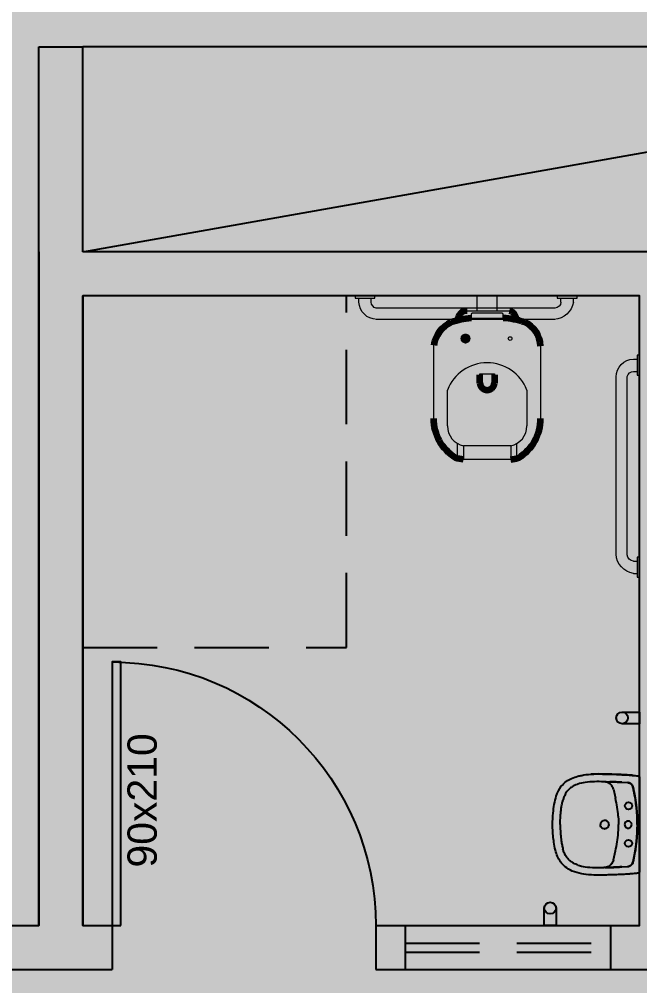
# Model space of a CAD drawing. Header units: centimetres. Extents: x 0 to 1099704, y -139216 to 99734.
# Drawn here: x 854722.1 to 854933.8, y 11977.5 to 12307.4 of the extents above; entities that cross this region are included whole.
import ezdxf
from ezdxf.enums import TextEntityAlignment as Align

# ---------------------------------------------------------------- set-up
doc = ezdxf.new("R2010")
doc.units = ezdxf.units.CM
doc.header["$LTSCALE"] = 4
doc.linetypes.add('DASHED2', pattern=[9.525, 6.35, -3.175])
for name, color, linetype in [('0.1', 1, 'Continuous'), ('0.2', 2, 'Continuous'), ('0.4', 4, 'Continuous'), ('0.6', 6, 'Continuous'), ('02-CONT', 2, 'Continuous'), ('08', 8, 'Continuous'), ('PDF1_PH - Metal', 253, 'Continuous'), ('PROJEÇÕES', 1, 'DASHED2')]:
    doc.layers.add(name, color=color, linetype=linetype)
doc.layers.add('PDF1_PH - Alv Construir', color=6, linetype='Continuous', lineweight=40)
doc.styles.add('2mm 1-50', font='arial.ttf', dxfattribs={"height": 0.1})

# ---------------------------------------------------------------- blocks, each defined once
blk = doc.blocks.new('Barra 3')
at = {"layer": 'PDF1_PH - Metal', "lineweight": 9}
for points in [[(19245.14, 25719.84), (19252, 25719.84), (19252, 25718.98), (19245.14, 25718.98)], [(19315, 25719.84), (19321.85, 25719.84), (19321.85, 25718.98), (19315, 25718.98)]]:
    blk.add_lwpolyline(points, close=True, dxfattribs=at)
for points in [[(19246.43, 25717.69), (19246.43, 25718.98)], [(19250.71, 25717.69), (19250.71, 25718.98)], [(19316.28, 25717.69), (19316.28, 25718.98)], [(19320.57, 25717.69), (19320.57, 25718.98)], [(19252.86, 25715.55), (19314.57, 25715.55)], [(19252.86, 25711.69), (19314.57, 25711.69)]]:
    blk.add_lwpolyline(points, dxfattribs=at)
for centre, radius, start, end in [((19253.42, 25718.76), 7.08, 188.6936, 267.1299), ((19253.01, 25717.84), 2.3, 183.7735, 266.2236), ((19314.35, 25717.92), 6.22, 270.0361, 357.9477), ((19314, 25717.77), 2.29, 284.5016, 358.1815)]:
    blk.add_arc(centre, radius, start, end, dxfattribs=at)
blk = doc.blocks.new('bacia sanit')
at = {"layer": 'PDF1_PH - Metal', "lineweight": 9}
for points in [[(16873.71, 24771.42), (16899, 24771.42)], [(16889.14, 24766.71), (16889.57, 24766.71), (16890, 24766.71), (16890.43, 24766.71), (16890.85, 24766.71), (16899.43, 24766.71), (16899.85, 24766.71), (16900.28, 24766.71), (16900.71, 24766.71), (16901.14, 24766.71), (16901.57, 24766.71)], [(16912.79, 24763.28), (16907.67, 24763.28)], [(16861.71, 24745.85), (16861.71, 24746.14), (16861.71, 24759.85), (16861.71, 24760.71)], [(16863, 24747.42), (16863, 24747.42), (16863.43, 24747.42), (16863.85, 24747.42), (16864.28, 24747.42), (16864.28, 24753), (16864.28, 24758.57), (16863.85, 24758.57), (16863.43, 24758.57), (16863, 24758.57)], [(16908.43, 24761.14), (16912.71, 24761.14), (16913.14, 24761.14)], [(16908.43, 24761.14), (16908.43, 24760.71), (16908.43, 24760.28), (16908.43, 24759.85), (16908.43, 24759.42), (16908.43, 24758.99), (16908.43, 24758.57), (16908.43, 24758.14), (16908.43, 24757.71), (16908.43, 24757.28), (16908.43, 24756.85), (16908.43, 24756.42)], [(16913.14, 24761.14), (16913.14, 24760.71), (16913.14, 24760.28), (16913.14, 24759.85), (16913.14, 24759.42), (16913.14, 24758.99), (16913.14, 24758.57), (16913.14, 24758.14), (16913.14, 24757.71), (16913.14, 24757.28), (16913.14, 24756.85), (16913.14, 24756.42), (16913.14, 24756), (16913.14, 24755.57), (16913.14, 24755.14), (16913.14, 24754.71), (16913.14, 24754.28), (16913.14, 24753.85), (16913.14, 24753.42), (16913.14, 24753), (16913.14, 24752.57), (16913.14, 24752.14), (16913.14, 24751.71), (16913.14, 24751.28), (16913.14, 24750.85), (16913.14, 24750.42), (16913.14, 24750), (16913.14, 24749.57), (16913.14, 24749.14), (16913.14, 24748.71), (16913.14, 24748.28), (16913.14, 24747.85), (16913.14, 24747.42), (16913.14, 24747), (16913.14, 24746.57), (16913.14, 24746.14), (16913.14, 24745.71), (16913.14, 24745.28), (16913.14, 24744.85)], [(16861.71, 24756.42), (16856.57, 24756.42)], [(16862.57, 24758.14), (16862.57, 24757.71), (16862.57, 24757.28), (16862.57, 24748.71), (16862.57, 24748.28), (16862.57, 24747.85)], [(16884.43, 24750.42), (16884, 24750.42), (16883.57, 24750.42), (16883.57, 24750.85), (16883.57, 24751.28), (16883.57, 24751.71), (16883.57, 24752.14), (16883.57, 24752.57), (16883.57, 24753), (16883.57, 24753.42), (16883.57, 24753.85), (16883.57, 24754.28), (16883.57, 24754.71), (16883.57, 24755.14), (16883.57, 24755.57), (16884, 24755.57), (16884, 24755.57)], [(16908.43, 24756.42), (16908.43, 24756), (16908.43, 24755.57), (16908.43, 24755.14), (16908.43, 24754.71), (16908.43, 24754.28), (16908.43, 24753.85), (16908.43, 24753.42), (16908.43, 24753), (16908.43, 24752.57), (16908.43, 24752.14), (16908.43, 24751.71), (16908.43, 24751.28), (16908.43, 24750.85), (16908.43, 24750)], [(16861.71, 24749.57), (16856.57, 24749.57)], [(16908.43, 24750), (16908.43, 24749.57), (16908.43, 24749.14), (16908.43, 24748.71), (16908.43, 24748.28), (16908.43, 24747.85), (16908.43, 24747.42), (16908.43, 24747), (16908.43, 24746.57), (16908.43, 24746.14), (16908.43, 24745.71), (16908.43, 24745.28), (16908.43, 24744.85)], [(16908.43, 24744.85), (16912.71, 24744.85), (16913.14, 24744.85)], [(16908.43, 24744.85), (16912.71, 24744.85), (16913.14, 24744.85)], [(16912.79, 24742.71), (16907.61, 24742.71)], [(16901.57, 24739.28), (16901.14, 24739.28), (16900.71, 24739.28), (16900.28, 24739.28), (16899.43, 24739.28), (16890.85, 24739.28), (16890.43, 24739.28), (16890, 24739.28), (16889.57, 24739.28), (16889.14, 24739.28)], [(16899, 24734.57), (16873.71, 24734.57)]]:
    blk.add_lwpolyline(points, dxfattribs=at)
at = {"layer": 'PDF1_PH - Metal', "lineweight": 211}
for points in [[(16913.14, 24761.14, 0.086524), (16912.56, 24763.93, 0.264906), (16899, 24771.42)], [(16913.14, 24744.85, -0.086524), (16912.56, 24742.06, -0.264906), (16899, 24734.57)]]:
    blk.add_lwpolyline(points, format="xyb", dxfattribs=at)
blk.add_lwpolyline([(16889.14, 24753), (16889.14, 24753), (16889.14, 24753)], dxfattribs=at)
at = {"layer": 'PDF1_PH - Metal', "lineweight": 9}
blk.add_circle((16871.35, 24760.92), 0.643, dxfattribs=at)
at = {"layer": 'PDF1_PH - Metal', "lineweight": 211}
blk.add_circle((16871.35, 24745.5), 0.643, dxfattribs=at)
for centre, radius, start, end in [((16873.98, 24762.47), 8.95, 90.3217, 157.8056), ((16890.78, 24757.22), 26.53, 161.0139, 177.0973), ((16864.8, 24759.86), 3.2, 88.1661, 164.6032), ((16885.38, 26015.07), 1259.51, 269.93472, 270.06528), ((16886.55, 24753), 2.59, 275.8679, 84.1321), ((16885.38, 23700.83), 1049.59, 89.92167, 90.07833), ((16864.77, 24745.99), 3.06, 177.2926, 274.2593), ((16892.2, 24749.58), 28, 184.427, 198.8013), ((16875.2, 24744.92), 10.46, 204.627, 261.8049)]:
    blk.add_arc(centre, radius, start, end, dxfattribs=at)
at = {"layer": 'PDF1_PH - Metal', "lineweight": 9}
for centre, radius, start, end in [((16894.4, 24753), 14.69, 110.9822, 249.0178), ((16901.65, 24759.8), 6.91, 11.172, 90.6439), ((16863, 24758.14), 0.429, 90, 180), ((16863, 24747.85), 0.429, 180, 270), ((16901.65, 24746.19), 6.91, 269.3561, 348.828)]:
    blk.add_arc(centre, radius, start, end, dxfattribs=at)
blk = doc.blocks.new('L.51_P')
at = {"layer": '08'}
for p, q in [((-249.5, 0), (-249.2, 0)), ((-249.2, 0), (249.2, 0)), ((249.5, 0), (249.2, 0)), ((-262.3, -36.3), (-262.3, -36.3)), ((-259.4, -8.7), (-259.4, -8.7)), ((-161.4, -27.5), (-161.4, -27.5)), ((0, -12.3), (0, -12.4)), ((161.4, -27.5), (161.4, -27.5)), ((259.4, -8.7), (259.4, -8.7)), ((262.3, -36.3), (262.3, -36.3)), ((-225.5, -94.9), (-223.9, -63.4)), ((-225.5, -95), (-223.8, -63.4)), ((-225.5, -94.9), (-225.5, -95)), ((225.5, -95), (223.8, -63.4)), ((225.5, -94.9), (223.9, -63.4)), ((225.5, -94.9), (225.5, -95)), ((-188.7, -139.6), (-140.3, -128.7)), ((188.7, -139.6), (140.3, -128.7)), ((-268.7, -260), (-268.7, -260)), ((268.7, -260), (268.7, -260)), ((-215.8, -329.2), (-215.8, -329.2)), ((215.8, -329.2), (215.8, -329.2))]:
    blk.add_line(p, q, dxfattribs=at)
at = {"layer": '08', "ltscale": 27.502596}
for centre in [(-100, -59.3), (100, -59.3)]:
    blk.add_circle(centre, 19, dxfattribs=at)
at = {"layer": '08'}
for centre, radius, start, end in [((0, -61.4), 19, 90, 270), ((0, -61.4), 19, 270, 90), ((10.4, -799.9), 687.9, 94.616, 102.655), ((-10.4, -799.9), 687.9, 77.345, 85.384)]:
    blk.add_arc(centre, radius, start, end, dxfattribs=at)
for centre, major_axis, ratio, start_param, end_param in [((-178.1, -186.8), (-49.3, 11.1), 0.999971, 0.133525, 0.210872), ((-237.8, -179.3), (-7.5, 6.62), 0.993745, 3.733046, 3.862859), ((-237.3, -179.3), (8.41, 5.42), 0.98852, 5.563301, 5.699979), ((0.3, -186.9), (-22.7, 2), 0.992499, 0.072609, 0.200275), ((0.1, -186.7), (-22.5, 0.5), 0.991671, 5.253548, 5.29957), ((0.1, -186.7), (-22.5, 0.9), 0.992169, 5.255337, 5.27196), ((-0.1, -186.7), (22.5, 0.9), 0.992169, 1.011226, 1.027848), ((-0.1, -186.7), (22.5, 0.5), 0.991671, 0.983616, 1.029637), ((-0.3, -186.9), (22.7, 2), 0.992499, 6.08291, 6.210576), ((178.1, -186.8), (49.3, 11.1), 0.999971, 6.072313, 6.14966)]:
    blk.add_ellipse(centre, major_axis=major_axis, ratio=ratio, start_param=start_param, end_param=end_param, dxfattribs=at)
for points, degree, knots in [([(-259.4, -8.7), (-259.3, -7.8), (-259, -6.9), (-258.3, -5.1), (-257.7, -4.1), (-256.2, -2.5), (-255.4, -1.8), (-253.5, -0.8), (-252.5, -0.4), (-250.8, -0.1), (-250.2, 0), (-249.5, 0)], 3, [0, 0, 0, 0, 0.279228, 0.279228, 0.609743, 0.609743, 0.933753, 0.933753, 1.252428, 1.252428, 1.448625, 1.448625, 1.448625, 1.448625]), ([(249.5, 0), (250.6, 0), (251.7, -0.2), (253.6, -0.8), (254.6, -1.3), (256.3, -2.6), (257, -3.3), (258.2, -5), (258.7, -6), (259.2, -7.6), (259.3, -8.1), (259.4, -8.7)], 3, [0, 0, 0, 0, 0.317814, 0.317814, 0.630623, 0.630623, 0.946539, 0.946539, 1.267049, 1.267049, 1.448529, 1.448529, 1.448529, 1.448529]), ([(-268.7, -260), (-270, -239.4), (-270, -218.7), (-269.2, -173.2), (-268.3, -148.4), (-266.7, -104.4), (-265.8, -85.1), (-264.2, -59.8), (-263.8, -53.8), (-263.2, -46.3), (-263.1, -44.8), (-262.8, -41.8), (-262.7, -40.4), (-262.5, -38.5), (-262.4, -37.8), (-262.4, -37), (-262.3, -36.8), (-262.3, -36.4), (-262.3, -36.3), (-262.3, -36.2), (-262.3, -36.2), (-262.3, -36.2)], 3, [0, 0, 0, 0, 6.207574, 6.207574, 13.657131, 13.657131, 19.458927, 19.458927, 21.24929, 21.24929, 21.72619, 21.72619, 22.164181, 22.164181, 22.393053, 22.393053, 22.550017, 22.550017, 22.706555, 22.706555, 22.800287, 22.800287, 22.800287, 22.800287]), ([(-262.3, -36.3), (-262.3, -36.5), (-262.3, -36.7), (-262.4, -36.9), (-262.6, -39.7), (-262.8, -42.6), (-263.1, -45.4), (-263.2, -47), (-263.3, -48.4), (-263.4, -50), (-263.6, -53.1), (-263.9, -56.1), (-264.1, -59.1), (-264.8, -69.8), (-265.4, -80.4), (-265.9, -91), (-266.4, -101.6), (-266.9, -112.2), (-267.3, -122.8), (-267.4, -125.4), (-267.5, -128), (-267.6, -130.6), (-267.7, -133.2), (-267.8, -135.8), (-267.9, -138.4), (-268.4, -151.9), (-268.8, -165.6), (-269.2, -179.3), (-269.3, -183.4), (-269.4, -187.6), (-269.5, -191.7), (-269.5, -195.7), (-269.6, -199.6), (-269.7, -203.5), (-269.9, -221.4), (-269.9, -239.3), (-268.9, -257.2), (-268.8, -258.1), (-268.7, -259.1), (-268.7, -260)], 3, [171.986581, 171.986581, 171.986581, 171.986581, 172.747492, 172.747492, 172.747492, 184.841953, 184.841953, 184.841953, 191.474069, 191.474069, 191.474069, 204.41633, 204.41633, 204.41633, 249.640497, 249.640497, 249.640497, 294.864664, 294.864664, 294.864664, 305.912278, 305.912278, 305.912278, 316.959891, 316.959891, 316.959891, 374.321134, 374.321134, 374.321134, 391.68978, 391.68978, 391.68978, 408.14059, 408.14059, 408.14059, 482.929639, 482.929639, 482.929639, 486.839965, 486.839965, 486.839965, 486.839965]), ([(-223.9, -63.4), (-223.6, -57.9), (-221.8, -52.5), (-218.7, -48), (-216.5, -44.8), (-213.7, -42), (-210.5, -39.9), (-207.5, -38), (-204.3, -36.5), (-200.9, -35.8)], 3, [10.913289, 10.913289, 10.913289, 10.913289, 33.960328, 33.960328, 33.960328, 50.289489, 50.289489, 50.289489, 65.056953, 65.056953, 65.056953, 65.056953]), ([(-200.8, -35.8), (-205.4, -36.9), (-209.7, -38.9), (-213.6, -41.7), (-219, -47.5), (-222.2, -54.5), (-223.1, -57.4), (-223.7, -60.4), (-223.8, -63.4)], 5, [7.912422, 7.912422, 7.912422, 7.912422, 7.912422, 7.912422, 31.991346, 31.991346, 31.991346, 47.45316, 47.45316, 47.45316, 47.45316, 47.45316, 47.45316]), ([(-200.9, -35.8), (-176.6, -30.1), (-152.2, -25.2), (-127.7, -21.3), (-94.4, -17), (-60.9, -14.4), (-52.1, -13.8), (-43.2, -13.3), (-34.3, -13)], 5, [234.918202, 234.918202, 234.918202, 234.918202, 234.918202, 234.918202, 410.549748, 410.549748, 410.549748, 473.914825, 473.914825, 473.914825, 473.914825, 473.914825, 473.914825]), ([(0, -12.4), (-60.2, -12.4), (-120.3, -18.7), (-179.8, -31.2), (-186.8, -32.7), (-193.8, -34.2), (-200.8, -35.8)], 3, [460.253252, 460.253252, 460.253252, 460.253252, 715.762091, 715.762091, 715.762091, 745.806363, 745.806363, 745.806363, 745.806363]), ([(-34.3, -13), (-30.3, -12.8), (-26.3, -12.7), (-22.3, -12.6), (-15.4, -12.4), (-8.5, -12.3), (-1.6, -12.3), (-1.1, -12.3), (-0.5, -12.3), (0, -12.3)], 3, [59.347784, 59.347784, 59.347784, 59.347784, 76.617445, 76.617445, 76.617445, 106.129652, 106.129652, 106.129652, 108.418766, 108.418766, 108.418766, 108.418766]), ([(34.3, -13), (30.3, -12.8), (26.3, -12.7), (22.3, -12.6), (15.4, -12.4), (8.5, -12.3), (1.6, -12.3), (1.1, -12.3), (0.5, -12.3), (0, -12.3)], 3, [59.347784, 59.347784, 59.347784, 59.347784, 76.617445, 76.617445, 76.617445, 106.129652, 106.129652, 106.129652, 108.418717, 108.418717, 108.418717, 108.418717]), ([(0, -12.4), (60.2, -12.4), (120.3, -18.7), (179.8, -31.2), (186.8, -32.7), (193.8, -34.2), (200.8, -35.8)], 3, [460.253227, 460.253227, 460.253227, 460.253227, 715.76204, 715.76204, 715.76204, 745.806363, 745.806363, 745.806363, 745.806363]), ([(200.9, -35.8), (176.6, -30.1), (152.2, -25.2), (127.7, -21.3), (94.4, -17), (60.9, -14.4), (52.1, -13.8), (43.2, -13.3), (34.3, -13)], 5, [234.918202, 234.918202, 234.918202, 234.918202, 234.918202, 234.918202, 410.549748, 410.549748, 410.549748, 473.914825, 473.914825, 473.914825, 473.914825, 473.914825, 473.914825]), ([(200.8, -35.8), (206.3, -37.1), (211.3, -40), (215.3, -44), (216.8, -45.6), (218.2, -47.3), (219.4, -49.2), (222, -53.5), (223.6, -58.4), (223.8, -63.4)], 3, [7.912424, 7.912424, 7.912424, 7.912424, 25.178369, 25.178369, 25.178369, 31.991348, 31.991348, 31.991348, 47.45316, 47.45316, 47.45316, 47.45316]), ([(223.9, -63.4), (223.6, -57.9), (221.8, -52.5), (218.7, -48), (216.5, -44.8), (213.7, -42), (210.5, -39.9), (207.5, -38), (204.3, -36.5), (200.9, -35.8)], 3, [10.913289, 10.913289, 10.913289, 10.913289, 33.960328, 33.960328, 33.960328, 50.289489, 50.289489, 50.289489, 65.056953, 65.056953, 65.056953, 65.056953]), ([(262.3, -36.2), (262.3, -36.2), (262.3, -36.2), (262.3, -36.3), (262.3, -36.3), (262.3, -36.5), (262.3, -36.6), (262.4, -37), (262.4, -37.4), (262.5, -38.2), (262.5, -38.6), (262.6, -39.7), (262.7, -40.4), (262.8, -42.2), (262.9, -43.3), (263.2, -46.8), (263.4, -49.1), (264.1, -58.1), (264.5, -64.7), (265.8, -85.9), (266.5, -100.5), (268.1, -141.3), (269, -167.6), (270, -215.9), (270.1, -238), (268.7, -260)], 3, [0.212871, 0.212871, 0.212871, 0.212871, 0.307715, 0.307715, 0.417994, 0.417994, 0.518366, 0.518366, 0.682318, 0.682318, 0.844684, 0.844684, 1.063629, 1.063629, 1.413977, 1.413977, 2.124866, 2.124866, 4.109013, 4.109013, 8.503951, 8.503951, 16.390189, 16.390189, 23.015496, 23.015496, 23.015496, 23.015496]), ([(262.3, -36.3), (262.3, -36.5), (262.3, -36.7), (262.4, -36.9), (262.6, -39.7), (262.8, -42.6), (263.1, -45.4), (263.2, -47), (263.3, -48.4), (263.4, -50), (263.6, -53.1), (263.9, -56.1), (264.1, -59.1), (264.8, -69.8), (265.4, -80.4), (265.9, -91), (266.4, -101.6), (266.9, -112.2), (267.3, -122.8), (267.4, -125.4), (267.5, -128), (267.6, -130.6), (267.7, -133.2), (267.8, -135.8), (267.9, -138.4), (268.4, -151.9), (268.8, -165.6), (269.2, -179.3), (269.3, -183.4), (269.4, -187.6), (269.5, -191.7), (269.5, -195.7), (269.6, -199.6), (269.7, -203.5), (269.9, -221.4), (269.9, -239.3), (268.9, -257.2), (268.8, -258.1), (268.7, -259.1), (268.7, -260)], 3, [171.986581, 171.986581, 171.986581, 171.986581, 172.747492, 172.747492, 172.747492, 184.841953, 184.841953, 184.841953, 191.474069, 191.474069, 191.474069, 204.41633, 204.41633, 204.41633, 249.640497, 249.640497, 249.640497, 294.864664, 294.864664, 294.864664, 305.912278, 305.912278, 305.912278, 316.959891, 316.959891, 316.959891, 374.321134, 374.321134, 374.321134, 391.68978, 391.68978, 391.68978, 408.14059, 408.14059, 408.14059, 482.929639, 482.929639, 482.929639, 486.839965, 486.839965, 486.839965, 486.839965]), ([(-228.3, -172.5), (-228.3, -172.4), (-228.3, -172.4), (-228.3, -172.3), (-228.2, -171.2), (-228.2, -170.1), (-228.2, -169), (-228.2, -166.6), (-228.2, -164.2), (-228.2, -162.9), (-228.2, -160.4), (-228.2, -157.9), (-228.2, -156.7), (-228.2, -154), (-228.2, -151.2), (-228.2, -149.7), (-228.2, -147.8), (-228.2, -145.8), (-228.2, -145.5), (-228.2, -143.1), (-228.1, -140.8), (-228.1, -138.7), (-227.9, -134.9), (-227.8, -131), (-227.7, -129.2), (-227.4, -125.2), (-227.2, -121.1), (-227, -118.9), (-226.7, -113.4), (-226.3, -107.9), (-226.1, -104.6), (-225.9, -101), (-225.6, -97.3), (-225.6, -96.9), (-225.6, -96.3), (-225.6, -95.6), (-225.5, -95.4), (-225.5, -95.2), (-225.5, -94.9)], 5, [546.249188, 546.249188, 546.249188, 546.249188, 546.249188, 546.249188, 546.773913, 546.773913, 546.773913, 554.287654, 554.287654, 554.287654, 563.875311, 563.875311, 563.875311, 572.16967, 572.16967, 572.16967, 583.42676, 583.42676, 583.42676, 585.726164, 585.726164, 585.726164, 600.370766, 600.370766, 600.370766, 613.069318, 613.069318, 613.069318, 629.14404, 629.14404, 629.14404, 652.058764, 652.058764, 652.058764, 654.921465, 654.921465, 654.921465, 656.548424, 656.548424, 656.548424, 656.548424, 656.548424, 656.548424]), ([(-225.5, -95), (-225.7, -98.8), (-225.9, -102.7), (-226.2, -106.5), (-226.4, -110.6), (-226.7, -114.7), (-227, -118.8), (-227.3, -122.8), (-227.5, -126.9), (-227.7, -131), (-227.8, -133.7), (-228, -136.4), (-228, -139.2), (-228.1, -140.8), (-228.1, -142.4), (-228.2, -143.9)], 3, [161.339345, 161.339345, 161.339345, 161.339345, 177.77484, 177.77484, 177.77484, 195.119077, 195.119077, 195.119077, 212.353229, 212.353229, 212.353229, 223.772837, 223.772837, 223.772837, 230.426393, 230.426393, 230.426393, 230.426393]), ([(228.2, -172.5), (228.2, -172.4), (228.2, -172.4), (228.2, -172.3), (228.2, -171.2), (228.2, -170.1), (228.2, -169), (228.2, -166.6), (228.2, -164.2), (228.2, -162.9), (228.2, -160.4), (228.2, -157.9), (228.2, -156.7), (228.2, -154), (228.2, -151.2), (228.2, -149.7), (228.2, -147.8), (228.2, -145.8), (228.2, -145.5), (228.2, -143.1), (228.1, -140.8), (228.1, -138.7), (227.9, -134.9), (227.8, -131), (227.7, -129.2), (227.4, -125.2), (227.2, -121.1), (227, -118.9), (226.7, -113.4), (226.3, -107.9), (226.1, -104.6), (225.9, -101), (225.6, -97.3), (225.6, -96.9), (225.6, -96.3), (225.6, -95.6), (225.5, -95.4), (225.5, -95.2), (225.5, -94.9)], 5, [546.249188, 546.249188, 546.249188, 546.249188, 546.249188, 546.249188, 546.773913, 546.773913, 546.773913, 554.287654, 554.287654, 554.287654, 563.875311, 563.875311, 563.875311, 572.16967, 572.16967, 572.16967, 583.42676, 583.42676, 583.42676, 585.726164, 585.726164, 585.726164, 600.370766, 600.370766, 600.370766, 613.069318, 613.069318, 613.069318, 629.14404, 629.14404, 629.14404, 652.058764, 652.058764, 652.058764, 654.921465, 654.921465, 654.921465, 656.548424, 656.548424, 656.548424, 656.548424, 656.548424, 656.548424]), ([(225.5, -95), (225.7, -98.8), (225.9, -102.7), (226.2, -106.5), (226.4, -110.6), (226.7, -114.7), (227, -118.8), (227.3, -122.8), (227.5, -126.9), (227.7, -131), (227.8, -133.7), (228, -136.4), (228, -139.2), (228.1, -140.8), (228.1, -142.4), (228.2, -143.9)], 3, [161.339345, 161.339345, 161.339345, 161.339345, 177.77484, 177.77484, 177.77484, 195.119077, 195.119077, 195.119077, 212.353229, 212.353229, 212.353229, 223.772837, 223.772837, 223.772837, 230.426393, 230.426393, 230.426393, 230.426393]), ([(-228.2, -143.9), (-228.2, -144.6), (-228.2, -145.2), (-228.2, -145.8), (-228.2, -146), (-228.2, -146.2), (-228.2, -146.4), (-228.2, -148.4), (-228.2, -150.4), (-228.2, -152.2), (-228.1, -153.3), (-228.1, -154.3), (-228.1, -155.4), (-228.1, -156.8), (-228.1, -158.2), (-228.1, -159.6), (-228.1, -159.6), (-228.1, -159.7), (-228.1, -159.7)], 3, [0, 0, 0, 0, 2.396491, 2.396491, 2.396491, 3.195399, 3.195399, 3.195399, 10.963495, 10.963495, 10.963495, 15.609873, 15.609873, 15.609873, 22.232893, 22.232893, 22.232893, 22.470867, 22.470867, 22.470867, 22.470867]), ([(-188.7, -139.6), (-195.8, -141.1), (-202.6, -144.3), (-208.4, -148.8), (-211, -150.8), (-213.4, -153.1), (-215.5, -155.6), (-215.8, -155.9), (-216, -156.2), (-216.3, -156.5), (-221.4, -162.7), (-224.9, -170.1), (-226.5, -178), (-226.7, -178.6), (-226.8, -179.3), (-226.9, -180)], 3, [18.593861, 18.593861, 18.593861, 18.593861, 48.620819, 48.620819, 48.620819, 61.987959, 61.987959, 61.987959, 63.593601, 63.593601, 63.593601, 96.318173, 96.318173, 96.318173, 99.127558, 99.127558, 99.127558, 99.127558]), ([(-45, -114.2), (-40.8, -113.9), (-36.6, -113.6), (-32.4, -113.3), (-28.2, -113.1), (-24, -112.9), (-19.8, -112.7), (-13.2, -112.4), (-6.6, -112.3), (0, -112.3)], 3, [388.454766, 388.454766, 388.454766, 388.454766, 406.384907, 406.384907, 406.384907, 424.400948, 424.400948, 424.400948, 452.696543, 452.696543, 452.696543, 452.696543]), ([(45, -114.2), (40.8, -113.9), (36.6, -113.6), (32.4, -113.3), (28.2, -113.1), (24, -112.9), (19.8, -112.7), (13.2, -112.4), (6.6, -112.3), (0, -112.3)], 3, [388.454766, 388.454766, 388.454766, 388.454766, 406.384907, 406.384907, 406.384907, 424.400948, 424.400948, 424.400948, 452.696543, 452.696543, 452.696543, 452.696543]), ([(188.7, -139.6), (195.8, -141.1), (202.6, -144.3), (208.4, -148.8), (211, -150.8), (213.4, -153.1), (215.5, -155.6), (215.8, -155.9), (216, -156.2), (216.3, -156.5), (221.4, -162.7), (224.9, -170.1), (226.5, -178), (226.7, -178.6), (226.8, -179.3), (226.9, -180)], 3, [18.593861, 18.593861, 18.593861, 18.593861, 48.620819, 48.620819, 48.620819, 61.987959, 61.987959, 61.987959, 63.593601, 63.593601, 63.593601, 96.318173, 96.318173, 96.318173, 99.127558, 99.127558, 99.127558, 99.127558]), ([(228.2, -143.9), (228.2, -144.6), (228.2, -145.2), (228.2, -145.8), (228.2, -146), (228.2, -146.2), (228.2, -146.4), (228.2, -148.4), (228.2, -150.4), (228.2, -152.2), (228.1, -153.3), (228.1, -154.3), (228.1, -155.4), (228.1, -156.8), (228.1, -158.2), (228.1, -159.6), (228.1, -159.6), (228.1, -159.7), (228.1, -159.7)], 3, [0, 0, 0, 0, 2.396491, 2.396491, 2.396491, 3.195399, 3.195399, 3.195399, 10.963495, 10.963495, 10.963495, 15.609873, 15.609873, 15.609873, 22.232893, 22.232893, 22.232893, 22.470867, 22.470867, 22.470867, 22.470867]), ([(-227.9, -180.7), (-227.9, -180.7), (-227.9, -180.7), (-228, -180.7), (-228, -180.8), (-228, -180.8), (-228, -180.8), (-228, -180.8), (-228, -180.8), (-228, -180.8), (-228, -180.9), (-228.1, -180.9), (-228.1, -180.9), (-228.1, -181), (-228.1, -181.1), (-228.2, -181.2), (-228.2, -181.2), (-228.2, -181.2), (-228.2, -181.3), (-228.2, -181.4), (-228.3, -181.6), (-228.3, -181.9), (-228.3, -182), (-228.4, -182.2), (-228.4, -182.3)], 3, [0.000033, 0.000033, 0.000033, 0.000033, 1.898401, 1.898401, 1.898401, 2.370761, 2.370761, 2.370761, 3.823236, 3.823236, 3.823236, 5.758149, 5.758149, 5.758149, 9.592202, 9.592202, 9.592202, 9.856292, 9.856292, 9.856292, 15.276244, 15.276244, 15.276244, 18.99372, 18.99372, 18.99372, 18.99372]), ([(-228.4, -182.3), (-228.4, -182.2), (-228.4, -182.1), (-228.4, -182), (-228.3, -181.8), (-228.3, -181.7), (-228.3, -181.5)], 3, [11.170476, 11.170476, 11.170476, 11.170476, 15.411887, 15.411887, 15.411887, 21.204547, 21.204547, 21.204547, 21.204547]), ([(-228.3, -172.5), (-228.3, -172.5), (-228.3, -172.4), (-228.3, -172.4), (-228.2, -169.8), (-228.2, -167.2), (-228.1, -164.7), (-228.1, -162.2), (-228.1, -159.7)], 5, [-26.00391, -26.00391, -26.00391, -26.00391, -26.00391, -26.00391, -25.733695, -25.733695, -25.733695, -13.019576, -13.019576, -13.019576, -13.019576, -13.019576, -13.019576]), ([(-228.3, -181.5), (-228.3, -180.9), (-228.3, -180.2), (-228.3, -179.6), (-228.3, -178.3), (-228.3, -177), (-228.3, -176.4), (-228.3, -175.5), (-228.3, -174.5), (-228.3, -174.2), (-228.3, -173.7), (-228.3, -173.2), (-228.3, -173.1), (-228.3, -172.9), (-228.3, -172.7), (-228.3, -172.6), (-228.3, -172.6), (-228.3, -172.5)], 5, [532.079054, 532.079054, 532.079054, 532.079054, 532.079054, 532.079054, 536.567488, 536.567488, 536.567488, 541.060364, 541.060364, 541.060364, 543.310398, 543.310398, 543.310398, 544.435445, 544.435445, 544.435445, 544.830456, 544.830456, 544.830456, 544.830456, 544.830456, 544.830456]), ([(-227.8, -179.4), (-227.8, -179.4), (-227.9, -179.5), (-227.9, -179.5), (-228, -179.6), (-228.1, -179.9), (-228.1, -180.1), (-228.2, -180.3), (-228.2, -180.5), (-228.2, -180.7), (-228.3, -180.9), (-228.3, -181.1), (-228.3, -181.3), (-228.3, -181.3), (-228.3, -181.4), (-228.3, -181.5)], 3, [95.867328, 95.867328, 95.867328, 95.867328, 97.58866, 97.58866, 97.58866, 102.978619, 102.978619, 102.978619, 105.844941, 105.844941, 105.844941, 108.501415, 108.501415, 108.501415, 109.427734, 109.427734, 109.427734, 109.427734]), ([(-227.4, -180.7), (-227.5, -180.6), (-227.6, -180.6), (-227.7, -180.6), (-227.7, -180.6), (-227.8, -180.6), (-227.8, -180.6), (-227.8, -180.6), (-227.8, -180.6), (-227.8, -180.6), (-227.8, -180.6), (-227.8, -180.6), (-227.8, -180.6), (-227.8, -180.6), (-227.8, -180.6), (-227.9, -180.6), (-227.9, -180.7), (-227.9, -180.7), (-227.9, -180.7), (-227.9, -180.7), (-227.9, -180.7), (-227.9, -180.7), (-227.9, -180.7), (-227.9, -180.7), (-227.9, -180.7), (-227.9, -180.7), (-227.9, -180.7), (-227.9, -180.7)], 3, [86.606266, 86.606266, 86.606266, 86.606266, 91.112306, 91.112306, 91.112306, 94.304072, 94.304072, 94.304072, 94.448856, 94.448856, 94.448856, 94.726754, 94.726754, 94.726754, 95.005146, 95.005146, 95.005146, 95.521507, 95.521507, 95.521507, 95.779688, 95.779688, 95.779688, 95.976047, 95.976047, 95.976047, 96.03782, 96.03782, 96.03782, 96.03782]), ([(-227.3, -179.4), (-227.3, -179.4), (-227.4, -179.3), (-227.4, -179.3), (-227.4, -179.3), (-227.5, -179.2), (-227.5, -179.2), (-227.6, -179.2), (-227.6, -179.2), (-227.6, -179.2), (-227.6, -179.2), (-227.7, -179.2), (-227.7, -179.3), (-227.7, -179.3), (-227.7, -179.3), (-227.7, -179.3), (-227.7, -179.3), (-227.7, -179.3), (-227.7, -179.3), (-227.7, -179.3), (-227.7, -179.3), (-227.7, -179.3), (-227.7, -179.3), (-227.7, -179.3), (-227.7, -179.3), (-227.7, -179.3), (-227.7, -179.3), (-227.8, -179.3), (-227.8, -179.3), (-227.8, -179.3), (-227.8, -179.3), (-227.8, -179.3), (-227.8, -179.3), (-227.8, -179.3), (-227.8, -179.3), (-227.8, -179.4), (-227.8, -179.4), (-227.8, -179.4), (-227.8, -179.4), (-227.8, -179.4), (-227.8, -179.4), (-227.8, -179.4), (-227.8, -179.4), (-227.8, -179.4), (-227.8, -179.4), (-227.8, -179.4)], 3, [86.606266, 86.606266, 86.606266, 86.606266, 87.728641, 87.728641, 87.728641, 90.455187, 90.455187, 90.455187, 92.379628, 92.379628, 92.379628, 93.341849, 93.341849, 93.341849, 93.82296, 93.82296, 93.82296, 94.063516, 94.063516, 94.063516, 94.304072, 94.304072, 94.304072, 94.448856, 94.448856, 94.448856, 94.726754, 94.726754, 94.726754, 94.86595, 94.86595, 94.86595, 95.005146, 95.005146, 95.005146, 95.521507, 95.521507, 95.521507, 95.779688, 95.779688, 95.779688, 95.976047, 95.976047, 95.976047, 96.037867, 96.037867, 96.037867, 96.037867]), ([(-227.4, -180.7), (-227.4, -180.8), (-227.3, -180.8), (-227.3, -180.8), (-227.2, -180.8), (-227.2, -180.7), (-227.1, -180.6), (-227.1, -180.6), (-227.1, -180.5), (-227, -180.4), (-227, -180.3), (-227, -180.3), (-227, -180.2), (-227, -180.2), (-226.9, -180.1), (-226.9, -180.1), (-226.9, -180.1), (-226.9, -180), (-226.9, -180)], 3, [0, 0, 0, 0, 3.948132, 3.948132, 3.948132, 6.907098, 6.907098, 6.907098, 9.485674, 9.485674, 9.485674, 10.686492, 10.686492, 10.686492, 11.887309, 11.887309, 11.887309, 12.708565, 12.708565, 12.708565, 12.708565]), ([(-227.3, -179.4), (-227.3, -179.6), (-227.2, -179.8), (-227.2, -179.9), (-227.2, -179.9), (-227.2, -179.9), (-227.2, -179.9), (-227.2, -180), (-227.1, -180), (-227.1, -180), (-227.1, -180.1), (-227.1, -180.1), (-227, -180.1), (-227, -180.1), (-227, -180.1), (-227, -180.1), (-227, -180.1), (-227, -180), (-227, -180), (-227, -180), (-226.9, -180), (-226.9, -180), (-226.9, -180), (-226.9, -180), (-226.9, -180)], 3, [0, 0, 0, 0, 0.1444645, 0.1444645, 0.1444645, 0.1538416, 0.1538416, 0.1538416, 0.2328101, 0.2328101, 0.2328101, 0.2720552, 0.2720552, 0.2720552, 0.294529, 0.294529, 0.294529, 0.3195248, 0.3195248, 0.3195248, 0.3450333, 0.3450333, 0.3450333, 0.3642456, 0.3642456, 0.3642456, 0.3642456]), ([(-12, -167.9), (-12, -167.9), (-12, -167.9), (-12, -167.9), (-12.2, -168), (-12.3, -168.1), (-12.5, -168.2), (-15.3, -170.1), (-17.8, -172.5), (-19.6, -175.2), (-21.4, -179.1), (-22.2, -183.1), (-22.3, -184), (-22.4, -185), (-22.5, -186), (-22.5, -186.1), (-22.5, -186.2), (-22.5, -186.4), (-22.5, -186.4), (-22.5, -186.5), (-22.5, -186.6)], 5, [23.677366, 23.677366, 23.677366, 23.677366, 23.677366, 23.677366, 23.697783, 23.697783, 23.697783, 25.117395, 25.117395, 25.117395, 50.594375, 50.594375, 50.594375, 58.007217, 58.007217, 58.007217, 58.536706, 58.536706, 58.536706, 59.055614, 59.055614, 59.055614, 59.055614, 59.055614, 59.055614]), ([(-22.4, -189.4), (-22.3, -189.5), (-22.3, -189.6), (-22.3, -189.7), (-21.8, -194.3), (-19.7, -198.7), (-16.6, -202.1), (-16, -202.8), (-15.3, -203.5), (-14.6, -204.1), (-12.6, -205.8), (-10.2, -207.1), (-7.8, -208), (-5.3, -208.9), (-2.6, -209.4), (0, -209.4)], 3, [27.245857, 27.245857, 27.245857, 27.245857, 27.597992, 27.597992, 27.597992, 49.768775, 49.768775, 49.768775, 54.290067, 54.290067, 54.290067, 66.913295, 66.913295, 66.913295, 79.527914, 79.527914, 79.527914, 79.527914]), ([(22.4, -189.4), (22.3, -189.5), (22.3, -189.6), (22.3, -189.7), (21.8, -194.3), (19.7, -198.7), (16.6, -202.1), (16, -202.8), (15.3, -203.5), (14.6, -204.1), (12.6, -205.8), (10.2, -207.1), (7.8, -208), (5.3, -208.9), (2.6, -209.4), (0, -209.4)], 3, [27.245857, 27.245857, 27.245857, 27.245857, 27.597992, 27.597992, 27.597992, 49.768775, 49.768775, 49.768775, 54.290067, 54.290067, 54.290067, 66.913295, 66.913295, 66.913295, 79.528565, 79.528565, 79.528565, 79.528565]), ([(12, -167.9), (12, -167.9), (12, -167.9), (12, -167.9), (12.2, -168), (12.3, -168.1), (12.5, -168.2), (15.3, -170.1), (17.8, -172.5), (19.6, -175.2), (21.4, -179.1), (22.2, -183.1), (22.3, -184), (22.4, -185), (22.5, -186), (22.5, -186.1), (22.5, -186.2), (22.5, -186.4), (22.5, -186.4), (22.5, -186.5), (22.5, -186.6)], 5, [23.677366, 23.677366, 23.677366, 23.677366, 23.677366, 23.677366, 23.697783, 23.697783, 23.697783, 25.117395, 25.117395, 25.117395, 50.594375, 50.594375, 50.594375, 58.007217, 58.007217, 58.007217, 58.536706, 58.536706, 58.536706, 59.055614, 59.055614, 59.055614, 59.055614, 59.055614, 59.055614]), ([(224.7, -291), (227.3, -273.8), (228.5, -256.4), (228.9, -223), (228.9, -207), (228.6, -191)], 3, [0.000002, 0.000002, 0.000002, 0.000002, 5.212146, 5.212146, 10.015536, 10.015536, 10.015536, 10.015536]), ([(227.4, -180.7), (227.4, -180.8), (227.3, -180.8), (227.3, -180.8), (227.2, -180.8), (227.2, -180.7), (227.1, -180.6), (227.1, -180.6), (227.1, -180.5), (227, -180.4), (227, -180.3), (227, -180.3), (227, -180.2), (227, -180.2), (226.9, -180.1), (226.9, -180.1), (226.9, -180.1), (226.9, -180), (226.9, -180)], 3, [0, 0, 0, 0, 3.948132, 3.948132, 3.948132, 6.907098, 6.907098, 6.907098, 9.485674, 9.485674, 9.485674, 10.686492, 10.686492, 10.686492, 11.887309, 11.887309, 11.887309, 12.708565, 12.708565, 12.708565, 12.708565]), ([(227.4, -180.7), (227.5, -180.6), (227.6, -180.6), (227.7, -180.6), (227.7, -180.6), (227.8, -180.6), (227.8, -180.6), (227.8, -180.6), (227.8, -180.6), (227.8, -180.6), (227.8, -180.6), (227.8, -180.6), (227.8, -180.6), (227.8, -180.6), (227.8, -180.6), (227.9, -180.6), (227.9, -180.7), (227.9, -180.7), (227.9, -180.7), (227.9, -180.7), (227.9, -180.7), (227.9, -180.7), (227.9, -180.7), (227.9, -180.7), (227.9, -180.7), (227.9, -180.7), (227.9, -180.7), (227.9, -180.7)], 3, [86.606266, 86.606266, 86.606266, 86.606266, 91.112306, 91.112306, 91.112306, 94.304072, 94.304072, 94.304072, 94.448856, 94.448856, 94.448856, 94.726754, 94.726754, 94.726754, 95.005146, 95.005146, 95.005146, 95.521507, 95.521507, 95.521507, 95.779688, 95.779688, 95.779688, 95.976047, 95.976047, 95.976047, 96.03782, 96.03782, 96.03782, 96.03782]), ([(227.9, -180.7), (227.9, -180.7), (227.9, -180.7), (228, -180.7), (228, -180.8), (228, -180.8), (228, -180.8), (228, -180.8), (228, -180.8), (228, -180.8), (228, -180.9), (228.1, -180.9), (228.1, -180.9), (228.1, -181), (228.1, -181.1), (228.2, -181.2), (228.2, -181.2), (228.2, -181.2), (228.2, -181.3), (228.2, -181.4), (228.3, -181.6), (228.3, -181.9), (228.3, -182), (228.4, -182.2), (228.4, -182.3)], 3, [0.000033, 0.000033, 0.000033, 0.000033, 1.898401, 1.898401, 1.898401, 2.370761, 2.370761, 2.370761, 3.823236, 3.823236, 3.823236, 5.758149, 5.758149, 5.758149, 9.592202, 9.592202, 9.592202, 9.856292, 9.856292, 9.856292, 15.276244, 15.276244, 15.276244, 18.99372, 18.99372, 18.99372, 18.99372]), ([(228.2, -172.5), (228.2, -172.5), (228.2, -172.4), (228.2, -172.4), (228.2, -169.8), (228.2, -167.2), (228.1, -164.7), (228.1, -162.2), (228.1, -159.7)], 5, [-26.00391, -26.00391, -26.00391, -26.00391, -26.00391, -26.00391, -25.733695, -25.733695, -25.733695, -13.019576, -13.019576, -13.019576, -13.019576, -13.019576, -13.019576]), ([(228.3, -181.5), (228.3, -180.9), (228.3, -180.2), (228.3, -179.6), (228.3, -178.3), (228.3, -177), (228.3, -176.4), (228.3, -175.5), (228.3, -174.5), (228.3, -174.2), (228.3, -173.7), (228.3, -173.2), (228.3, -173.1), (228.3, -172.9), (228.2, -172.7), (228.2, -172.6), (228.2, -172.6), (228.2, -172.5)], 5, [532.079054, 532.079054, 532.079054, 532.079054, 532.079054, 532.079054, 536.567488, 536.567488, 536.567488, 541.060364, 541.060364, 541.060364, 543.310398, 543.310398, 543.310398, 544.435445, 544.435445, 544.435445, 544.830456, 544.830456, 544.830456, 544.830456, 544.830456, 544.830456]), ([(228.4, -182.3), (228.4, -182.2), (228.4, -182.1), (228.4, -182), (228.3, -181.8), (228.3, -181.7), (228.3, -181.5)], 3, [11.170476, 11.170476, 11.170476, 11.170476, 15.411887, 15.411887, 15.411887, 21.204547, 21.204547, 21.204547, 21.204547]), ([(-61.7, -461), (-92.2, -458), (-123, -453.9), (-170.6, -438.2), (-188.7, -429.6), (-213.7, -410), (-222.4, -401), (-236.1, -382.3), (-241.6, -372.7), (-251, -352), (-254.8, -340.7), (-259.7, -322.6), (-261.2, -315.8), (-262.6, -309)], 3, [0, 0, 0, 0, 9.188374, 9.188374, 15.03441, 15.03441, 18.713973, 18.713973, 21.993411, 21.993411, 25.540766, 25.540766, 27.624534, 27.624534, 27.624534, 27.624534]), ([(262.6, -309), (259.2, -326.1), (254.6, -343), (241.9, -372.8), (234.2, -386), (217.2, -406.6), (208.4, -414.7), (189.8, -427.9), (180.1, -433.1), (159.2, -442.2), (147.9, -445.9), (122.6, -452.5), (108.5, -455.1), (83.6, -458.7), (72.7, -460), (61.7, -461)], 3, [0, 0, 0, 0, 5.216879, 5.216879, 9.702198, 9.702198, 13.238129, 13.238129, 16.51865, 16.51865, 20.081508, 20.081508, 24.355161, 24.355161, 27.647025, 27.647025, 27.647025, 27.647025]), ([(-215.8, -329.2), (-215.3, -330.7), (-214.8, -332.2), (-214.2, -333.6), (-212.6, -338.3), (-210.7, -342.8), (-208.6, -347.3), (-205.7, -353.4), (-202.3, -359.3), (-198.4, -364.9), (-194.8, -370), (-190.7, -374.8), (-186.2, -379.2), (-179.9, -385.3), (-172.8, -390.5), (-165.1, -394.9), (-159.2, -398.2), (-152.9, -401.1), (-146.4, -403.6), (-141.1, -405.7), (-135.6, -407.5), (-130, -409)], 3, [544.291877, 544.291877, 544.291877, 544.291877, 550.872534, 550.872534, 550.872534, 571.780058, 571.780058, 571.780058, 601.038921, 601.038921, 601.038921, 628.392297, 628.392297, 628.392297, 666.157842, 666.157842, 666.157842, 694.913085, 694.913085, 694.913085, 718.447591, 718.447591, 718.447591, 718.447591]), ([(215.8, -329.2), (215.3, -330.7), (214.8, -332.2), (214.2, -333.6), (212.6, -338.3), (210.7, -342.8), (208.6, -347.3), (205.7, -353.4), (202.3, -359.3), (198.4, -364.9), (194.8, -370), (190.7, -374.8), (186.2, -379.2), (179.9, -385.3), (172.8, -390.5), (165.1, -394.9), (159.2, -398.2), (152.9, -401.1), (146.4, -403.6), (141.1, -405.7), (135.6, -407.5), (130, -409)], 3, [544.291877, 544.291877, 544.291877, 544.291877, 550.872534, 550.872534, 550.872534, 571.780058, 571.780058, 571.780058, 601.038921, 601.038921, 601.038921, 628.392297, 628.392297, 628.392297, 666.157842, 666.157842, 666.157842, 694.913085, 694.913085, 694.913085, 718.447591, 718.447591, 718.447591, 718.447591]), ([(-63.4, -420.4), (-71.3, -419.6), (-79.1, -418.7), (-86.9, -417.6), (-94.8, -416.5), (-102.6, -415.2), (-110.3, -413.6), (-116.9, -412.3), (-123.5, -410.8), (-130, -409)], 3, [54.852513, 54.852513, 54.852513, 54.852513, 88.476523, 88.476523, 88.476523, 122.168155, 122.168155, 122.168155, 151.102791, 151.102791, 151.102791, 151.102791]), ([(63.4, -420.4), (71.3, -419.6), (79.1, -418.7), (86.9, -417.6), (94.8, -416.5), (102.6, -415.2), (110.3, -413.6), (116.9, -412.3), (123.5, -410.8), (130, -409)], 3, [54.852513, 54.852513, 54.852513, 54.852513, 88.476523, 88.476523, 88.476523, 122.168155, 122.168155, 122.168155, 151.102791, 151.102791, 151.102791, 151.102791]), ([(-49.9, -421.6), (-52.6, -421.4), (-55.2, -421.2), (-57.9, -420.9), (-60.6, -420.7), (-63.3, -420.4), (-63.3, -420.4), (-63.4, -420.4), (-63.4, -420.4)], 5, [11.184117, 11.184117, 11.184117, 11.184117, 11.184117, 11.184117, 30.072391, 30.072391, 30.072391, 30.457117, 30.457117, 30.457117, 30.457117, 30.457117, 30.457117]), ([(0, -423.6), (-15.3, -423.6), (-30.6, -423), (-45.9, -421.9), (-47.3, -421.8), (-48.6, -421.7), (-49.9, -421.6)], 3, [0, 0, 0, 0, 65.317681, 65.317681, 65.317681, 70.958525, 70.958525, 70.958525, 70.958525]), ([(0, -423.6), (15.3, -423.6), (30.6, -423), (45.9, -421.9), (47.3, -421.8), (48.6, -421.7), (49.9, -421.6)], 3, [0, 0, 0, 0, 65.317681, 65.317681, 65.317681, 70.958525, 70.958525, 70.958525, 70.958525]), ([(49.9, -421.6), (52.6, -421.4), (55.2, -421.2), (57.9, -420.9), (60.6, -420.7), (63.3, -420.4), (63.3, -420.4), (63.4, -420.4), (63.4, -420.4)], 5, [11.184117, 11.184117, 11.184117, 11.184117, 11.184117, 11.184117, 30.072391, 30.072391, 30.072391, 30.457117, 30.457117, 30.457117, 30.457117, 30.457117, 30.457117])]:
    blk.add_open_spline(points, degree=degree, knots=knots, dxfattribs=at)
for points, degree in [([(-262.3, -36.3), (-261.6, -27.9), (-260.7, -19.6), (-259.7, -11.2)], 3), ([(-259.7, -11.2), (-259.6, -10.4), (-259.5, -9.6), (-259.4, -8.7)], 3), ([(-200.8, -35.8), (-200.8, -35.8), (-200.8, -35.8), (-200.9, -35.8)], 3), ([(200.8, -35.8), (200.8, -35.8), (200.8, -35.8), (200.9, -35.8)], 3), ([(259.4, -8.7), (259.5, -9.6), (259.6, -10.4), (259.7, -11.2)], 3), ([(259.7, -11.2), (260.7, -19.6), (261.6, -27.9), (262.3, -36.3)], 3), ([(-223.8, -63.4), (-223.8, -63.4), (-223.8, -63.4), (-223.9, -63.4), (-223.9, -63.4), (-223.9, -63.4)], 5), ([(223.8, -63.4), (223.8, -63.4), (223.8, -63.4), (223.9, -63.4), (223.9, -63.4), (223.9, -63.4)], 5), ([(-228.6, -191), (-229.1, -224.4), (-229.7, -258), (-224.7, -291)], 3), ([(-228.6, -186.2), (-228.6, -187.2), (-228.6, -188.1), (-228.6, -189.1), (-228.6, -190), (-228.6, -191)], 5), ([(0, -164.4), (-3.8, -164.4), (-7.5, -165.4), (-10.8, -167.2)], 3), ([(0, -164.4), (3.8, -164.4), (7.5, -165.4), (10.8, -167.2)], 3), ([(228.6, -186.2), (228.6, -187.2), (228.6, -188.1), (228.6, -189.1), (228.6, -190), (228.6, -191)], 5), ([(-262.6, -309), (-265.7, -292.8), (-267.7, -276.4), (-268.7, -260)], 3), ([(-224.7, -291), (-222.7, -303.9), (-219.8, -316.8), (-215.8, -329.2)], 3), ([(215.8, -329.2), (219.8, -316.8), (222.7, -303.9), (224.7, -291)], 3), ([(268.7, -260), (267.7, -276.4), (265.7, -292.8), (262.6, -309)], 3), ([(0, -464), (-20.6, -464), (-41.2, -463), (-61.7, -461)], 3), ([(61.7, -461), (41.2, -463), (20.6, -464), (0, -464)], 3)]:
    blk.add_open_spline(points, degree=degree, dxfattribs=at)
blk = doc.blocks.new('90d')
blk.add_lwpolyline([(-5, -83.96), (-5, 6.04), (-2, 6.04), (-2, -83.96)], close=True)
at = {"color": 1}
blk.add_arc((-2, -83.96), 90, 90, 180, dxfattribs=at)

msp = doc.modelspace()

# ---------------------------------------------------------------- hatches: boundary and pattern name
at = {"layer": '0.2', "true_color": 0x000000}
h = msp.add_hatch(dxfattribs=at)
h.set_pattern_fill('EARTH', color=18, scale=20, angle=45)
h.set_pattern_definition([(45, (115.85, 0), (0, 179.605122), [127, -127]), (45, (82.18, 33.68), (0, 179.605122), [127, -127]), (45, (48.5, 67.35), (0, 179.605122), [127, -127]), (135, (48.5, 89.8), (-179.605122, 0), [127, -127]), (135, (82.18, 123.48), (-179.605122, 0), [127, -127]), (135, (115.85, 157.15), (-179.605122, 0), [127, -127])])
h.paths.add_polyline_path([(852233.32, 11131.188), (852370.419, 11181.937), (852095.13, 11280.437), (852232.229, 11331.185), (852229.718, 11791.695), (851298.469, 11791.695), (851033.967, 9721.076), (852240.985, 9725.498)])
h.paths.add_polyline_path([(852224.708, 12710.626), (851415.853, 12710.626), (851298.469, 11791.695), (852229.718, 11791.695)])
h.paths.add_polyline_path([(855243.222, 12013.45), (855243.222, 12064.388), (855227.905, 12064.388), (855227.905, 12013.45)], flags=9)
h.paths.add_polyline_path([(854887.604, 12015.294), (854887.604, 12066.232), (854872.287, 12066.232), (854872.287, 12015.294)], flags=9)
h.paths.add_polyline_path([(856319.334, 12022.734), (856319.334, 12093.183), (856300.954, 12093.183), (856300.954, 12022.734)], flags=9)
h.paths.add_polyline_path([(856253.29, 12022.734), (856253.29, 12093.183), (856234.909, 12093.183), (856234.909, 12022.734)], flags=9)
h = msp.add_hatch(color=18, dxfattribs=at)
h.dxf.hatch_style = 1
h.paths.add_polyline_path([(853733.768, 12513.013), (853693.768, 12513.013), (853693.768, 12488.013), (853708.768, 12488.013), (853708.768, 12498.013), (853733.768, 12498.013)])
h.paths.add_polyline_path([(854753.768, 11998.013), (854743.768, 11998.013), (854743.768, 12213.013), (854933.768, 12213.013), (854933.768, 11998.013), (854923.768, 11998.013), (854923.768, 11983.013), (854948.768, 11983.013), (854958.768, 11983.013), (854958.768, 11998.013), (854948.768, 11998.013), (854948.768, 12213.013), (855138.768, 12213.013), (855138.768, 11998.013), (855128.768, 11998.013), (855128.768, 11983.013), (855153.768, 11983.013), (856023.768, 11983.013), (856023.768, 11998.013), (855153.768, 11998.013), (855153.768, 12298.013), (855138.768, 12298.013), (855138.768, 12228.013), (854933.768, 12228.013), (854743.768, 12228.013), (854743.768, 12298.013), (854728.768, 12298.013), (854728.768, 11998.013), (853708.768, 11998.013), (853708.768, 12328.013), (853701.268, 12328.013), (853693.768, 12328.013), (853693.768, 11983.013), (854743.768, 11983.013), (854753.768, 11983.013)])
h.paths.add_polyline_path([(854821.268, 12513.013), (854743.768, 12513.013), (854703.768, 12513.013), (854703.768, 12498.013), (854728.768, 12498.013), (854821.268, 12498.013)])
h.paths.add_polyline_path([(855178.768, 12513.013), (855138.768, 12513.013), (855061.268, 12513.013), (855061.268, 12498.013), (855153.768, 12498.013), (855178.768, 12498.013)])
h.paths.add_polyline_path([(856683.768, 11998.013), (856683.768, 12048.013), (856668.768, 12048.013), (856668.768, 11998.013), (856298.768, 11998.013), (856298.768, 11983.013), (856353.768, 11983.013), (856353.768, 11791.695), (856368.768, 11791.695), (856368.768, 11983.013), (856668.768, 11983.013), (856668.768, 11885.513), (856683.768, 11885.513)])
h.paths.add_polyline_path([(856683.768, 11685.513), (856668.768, 11685.513), (856668.768, 11588.013), (856368.768, 11588.013), (856368.768, 11598.013), (856353.768, 11598.013), (856353.768, 11573.013), (856683.768, 11573.013)])
h.paths.add_polyline_path([(856368.768, 11791.695), (856353.768, 11791.695), (856353.768, 11718.013), (856368.768, 11718.013)])
h.paths.add_polyline_path([(856088.768, 11724.879), (856063.768, 11724.879), (856063.768, 11709.879), (856073.768, 11709.879), (856073.768, 11179.879), (856023.768, 11179.879), (856023.768, 11164.879), (856088.768, 11164.879)])
h.paths.add_polyline_path([(855843.768, 11179.879), (855793.768, 11179.879), (855793.768, 11709.879), (855963.768, 11709.879), (855963.768, 11724.879), (855778.768, 11724.879), (855768.768, 11724.879), (855768.768, 11709.879), (855778.768, 11709.879), (855778.768, 11179.879), (855703.768, 11179.879), (855703.768, 11164.879), (855793.768, 11164.879), (855843.768, 11164.879)])
h.paths.add_polyline_path([(855303.768, 11179.879), (855228.768, 11179.879), (855228.768, 11709.879), (855608.768, 11709.879), (855608.768, 11717.379), (855608.768, 11724.879), (855213.768, 11724.879), (855203.768, 11724.879), (855203.768, 11709.879), (855213.768, 11709.879), (855213.768, 11179.879), (855178.768, 11179.879), (855178.768, 11164.879), (855228.768, 11164.879), (855303.768, 11164.879)])
h.paths.add_polyline_path([(854998.768, 11179.879), (854963.768, 11179.879), (854963.768, 11709.879), (855103.768, 11709.879), (855103.768, 11724.879), (854948.768, 11724.879), (854938.768, 11724.879), (854938.768, 11709.879), (854948.768, 11709.879), (854948.768, 11179.879), (854898.768, 11179.879), (854898.768, 11164.879), (854963.768, 11164.879), (854998.768, 11164.879)])
h.paths.add_polyline_path([(854718.768, 11179.879), (854668.768, 11179.879), (854668.768, 11709.879), (854838.768, 11709.879), (854838.768, 11724.879), (854653.768, 11724.879), (854643.768, 11724.879), (854643.768, 11709.879), (854653.768, 11709.879), (854653.768, 11179.879), (854563.768, 11179.879), (854563.768, 11164.879), (854668.768, 11164.879), (854718.768, 11164.879)])
h.paths.add_polyline_path([(854363.768, 11179.879), (854273.768, 11179.879), (854273.768, 11709.879), (854543.768, 11709.879), (854543.768, 11724.879), (854258.768, 11724.879), (854248.768, 11724.879), (854248.768, 11709.879), (854258.768, 11709.879), (854258.768, 11179.879), (854133.768, 11179.879), (854133.768, 11164.879), (854273.768, 11164.879), (854363.768, 11164.879)])
h.paths.add_polyline_path([(853833.768, 11179.879), (853708.768, 11179.879), (853708.768, 11709.879), (854088.768, 11709.879), (854088.768, 11717.379), (854088.768, 11724.879), (853693.768, 11724.879), (853693.768, 11164.879), (853833.768, 11164.879)])
h.paths.add_polyline_path([(853751.971, 10290.21), (853659.471, 10290.21), (853659.471, 10870.21), (853669.471, 10870.21), (853669.471, 10885.21), (853644.471, 10885.21), (853644.471, 10605.21), (853634.471, 10605.21), (853634.471, 10590.21), (853644.471, 10590.21), (853644.471, 10290.21), (853444.471, 10290.21), (853444.471, 10590.21), (853544.471, 10590.21), (853544.471, 10605.21), (853429.471, 10605.21), (853429.471, 10275.21), (853659.471, 10275.21), (853751.971, 10275.21)])
h.paths.add_polyline_path([(854259.471, 10870.21), (854269.471, 10870.21), (854269.471, 10885.21), (854244.471, 10885.21), (854114.471, 10885.21), (854114.471, 10870.21), (854244.471, 10870.21), (854244.471, 10290.21), (854151.971, 10290.21), (854151.971, 10275.21), (854259.471, 10275.21), (854329.471, 10275.21), (854329.471, 10290.21), (854259.471, 10290.21)])
h.paths.add_polyline_path([(853914.471, 10885.21), (853769.471, 10885.21), (853769.471, 10870.21), (853914.471, 10870.21)])
h.paths.add_polyline_path([(854564.471, 10885.21), (854369.471, 10885.21), (854369.471, 10870.21), (854564.471, 10870.21)])
h.paths.add_polyline_path([(854609.471, 10290.21), (854529.471, 10290.21), (854529.471, 10275.21), (854609.471, 10275.21)])
h.paths.add_polyline_path([(855414.471, 10290.21), (855274.471, 10290.21), (855274.471, 10870.21), (855284.471, 10870.21), (855284.471, 10885.21), (855259.471, 10885.21), (855064.471, 10885.21), (855064.471, 10870.21), (855259.471, 10870.21), (855259.471, 10290.21), (854909.471, 10290.21), (854909.471, 10275.21), (855274.471, 10275.21), (855414.471, 10275.21)])
h.paths.add_polyline_path([(855809.471, 10870.21), (855819.471, 10870.21), (855819.471, 10885.21), (855794.471, 10885.21), (855384.471, 10885.21), (855384.471, 10870.21), (855794.471, 10870.21), (855794.471, 10290.21), (855654.471, 10290.21), (855654.471, 10275.21), (855809.471, 10275.21), (855919.471, 10275.21), (855919.471, 10290.21), (855809.471, 10290.21)])
h.paths.add_polyline_path([(856144.471, 10885.21), (855919.471, 10885.21), (855919.471, 10870.21), (856129.471, 10870.21), (856129.471, 10290.21), (856019.471, 10290.21), (856019.471, 10275.21), (856144.471, 10275.21)])
h.paths.add_polyline_path([(853126.768, 12268.013), (853126.768, 12498.013), (853316.768, 12498.013), (853316.768, 12268.013)], flags=16)
h.paths.add_polyline_path([(853261.268, 12259.513), (853261.268, 12263.513), (853259.768, 12263.513), (853259.768, 12263.313), (853261.068, 12263.313), (853261.068, 12259.713), (853214.468, 12259.713), (853214.468, 12263.313), (853215.768, 12263.313), (853215.768, 12263.513), (853214.268, 12263.513), (853214.268, 12259.513)])
h.paths.add_polyline_path([(853309.268, 12266.513), (853309.268, 12268.013), (853216.268, 12268.013), (853216.268, 12266.513)], flags=0)
h.paths.add_polyline_path([(853157.268, 12268.013), (853309.268, 12268.013), (853309.268, 12259.013), (853307.768, 12259.013), (853307.768, 12258.813), (853309.068, 12258.813), (853309.068, 12253.213), (853259.468, 12253.213), (853259.468, 12258.813), (853260.768, 12258.813), (853260.768, 12259.013), (853259.268, 12259.013), (853259.268, 12253.013), (853331.768, 12253.013), (853331.768, 12513.013), (853111.768, 12513.013), (853111.768, 12253.013), (853157.268, 12253.013), (853157.268, 12259.013)])
h.paths.add_polyline_path([(856153.768, 12488.013), (856168.768, 12488.013), (856168.768, 12498.013), (856668.768, 12498.013), (856668.768, 12448.013), (856683.768, 12448.013), (856683.768, 12513.013), (856153.768, 12513.013), (856128.768, 12513.013), (856128.768, 12498.013), (856153.768, 12498.013)])
at = {"layer": '0.4', "true_color": 0xf8f3ec}
h = msp.add_hatch(color=7, dxfattribs=at)
h.dxf.hatch_style = 1
h.paths.add_polyline_path([(865654.487, 6328.003), (865654.487, 15549.552), (844265.68, 15549.552), (844265.68, 6328.003)])

# ---------------------------------------------------------------- linework, layer by layer
at = {"layer": '0.1', "linetype": 'DASHED2'}
for points in [[(854853.768, 11992.013), (854923.768, 11992.013)], [(854853.768, 11989.013), (854923.768, 11989.013)]]:
    msp.add_lwpolyline(points, dxfattribs=at)
at = {"layer": '0.2'}
for p, q in [((855138.768, 12298.013), (854743.768, 12298.013)), ((854743.768, 12228.013), (855138.768, 12298.013))]:
    msp.add_line(p, q, dxfattribs=at)
at = {"layer": '0.6'}
for p, q in [((854728.768, 12298.013), (854743.768, 12298.013)), ((854753.768, 11998.013), (854753.768, 11983.013)), ((854843.768, 11998.013), (854843.768, 11983.013)), ((854853.768, 11998.013), (854853.768, 11983.013)), ((854923.768, 11998.013), (854923.768, 11983.013))]:
    msp.add_line(p, q, dxfattribs=at)
for points in [[(853708.768, 11998.013), (854728.768, 11998.013), (854728.768, 12298.013)], [(854743.768, 12228.013), (854743.768, 12298.013)], [(854728.768, 12228.013), (854728.768, 11998.013)], [(854948.768, 12228.013), (854743.768, 12228.013)], [(854743.768, 11998.013), (854743.768, 12213.013)], [(854843.768, 11998.013), (854933.768, 11998.013), (854933.768, 12213.013), (854743.768, 12213.013), (854743.768, 11998.013), (854753.768, 11998.013)], [(853693.768, 11983.013), (854743.768, 11983.013)], [(854728.768, 11983.013), (854753.768, 11983.013)], [(854843.768, 11983.013), (854948.768, 11983.013)]]:
    msp.add_lwpolyline(points, dxfattribs=at)
at = {"layer": 'PDF1_PH - Metal'}
for points in [[(854927.77, 12070.927), (854933.768, 12070.927), (854933.768, 12066.927), (854927.77, 12066.927)], [(854905.235, 12004.011), (854905.235, 11998.013), (854901.235, 11998.013), (854901.235, 12004.011)]]:
    msp.add_lwpolyline(points, dxfattribs=at)
for centre in [(854927.77, 12068.927), (854903.235, 12004.011)]:
    msp.add_circle(centre, 2, dxfattribs=at)
at = {"layer": 'PROJEÇÕES', "color": 250}
msp.add_lwpolyline([(854743.768, 12213.013), (854743.768, 12093.013), (854833.768, 12093.013), (854833.768, 12213.013)], close=True, dxfattribs=at)

# ---------------------------------------------------------------- block references
at = {"xscale": 0.06400000000000002, "yscale": 0.06400000000000002, "zscale": 0.06400000000000002, "rotation": 270}
msp.add_blockref('L.51_P', (854933.768, 12032.513), dxfattribs=at)
at = {"layer": '02-CONT', "xscale": -1}
msp.add_blockref('90d', (854751.764, 12081.975), dxfattribs=at)
at = {"layer": 'PDF1_PH - Alv Construir', "xscale": -0.9870452279999999, "yscale": 0.9870452279999999, "zscale": 0.9870452279999999}
msp.add_blockref('Barra 3', (873908.249, -13173.628, 77800), dxfattribs=at)
at = {"layer": 'PDF1_PH - Alv Construir', "yscale": 0.9870452279999995, "zscale": 0.9870452279999995, "rotation": 270}
for name, p, xscale in [('bacia sanit', (830449.413, 28851.208), 0.9870452279999995), ('Barra 3', (829547.128, -6878.837), -0.9870452279999995)]:
    msp.add_blockref(name, p, dxfattribs=dict(at, xscale=xscale))

# ---------------------------------------------------------------- texts
at = {"layer": '02-CONT', "style": '2mm 1-50'}
msp.add_text('90x210', height=10, rotation=90, dxfattribs=at).set_placement((854764.027, 12040.763), align=Align.MIDDLE_CENTER)

doc.saveas('drawing.dxf')
